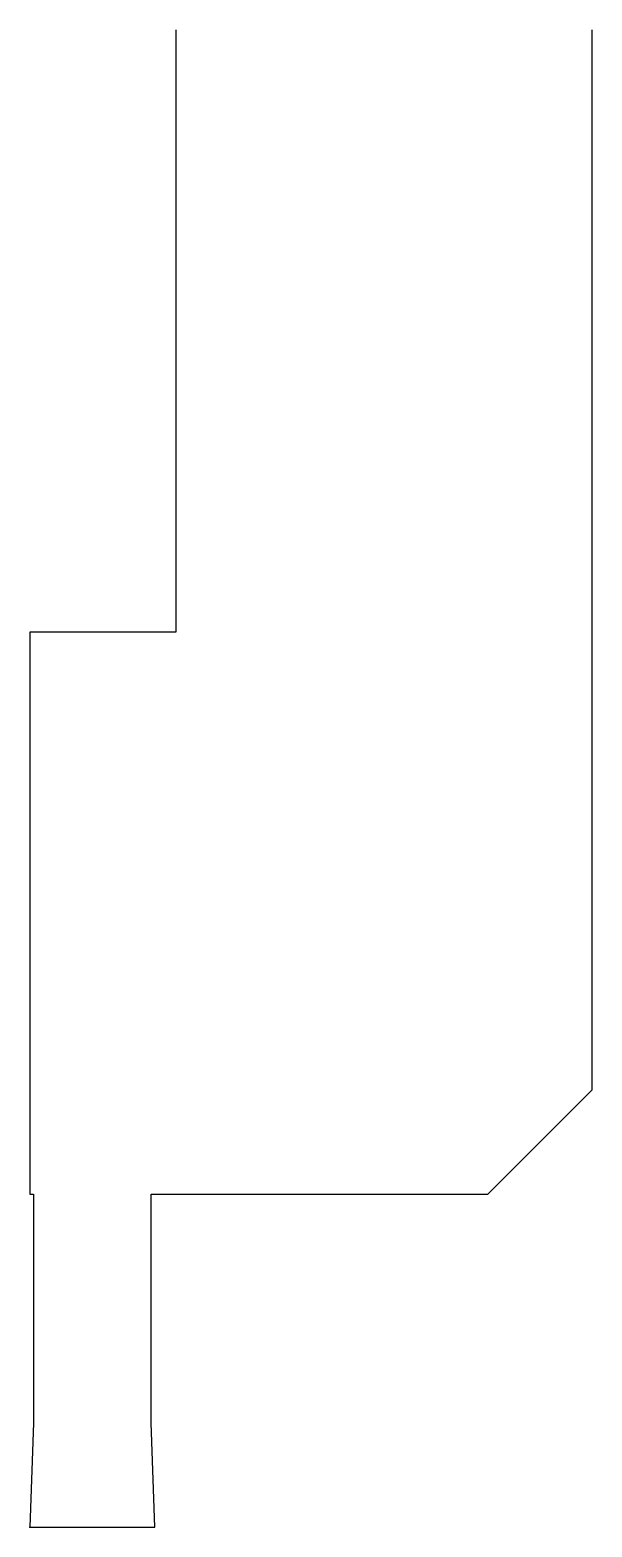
# Model space of a CAD drawing. Extents: x 0 to 27, y 0 to 71.9.
import ezdxf

# ---------------------------------------------------------------- set-up
doc = ezdxf.new("R2010")
doc.units = 0
doc.layers.add('1-1___', color=7, linetype='CONTINUOUS')

msp = doc.modelspace()

# ---------------------------------------------------------------- linework, layer by layer
at = {"layer": '1-1___', "color": 7, "linetype": 'CONTINUOUS'}
for p, q in [((7, 71.931), (7, 43)), ((27, 21), (27, 71.931)), ((7, 43), (0, 43)), ((0, 43), (0, 16)), ((22, 16), (27, 21)), ((0, 16), (0.175, 16)), ((0.175, 16), (0.175, 5)), ((5.825, 5), (5.825, 16)), ((5.825, 16), (22, 16)), ((0.175, 5), (0, 0)), ((6, 0), (5.825, 5)), ((0, 0), (6, 0))]:
    msp.add_line(p, q, dxfattribs=at)
at = {"layer": '1-1___', "color": 1, "linetype": 'CONTINUOUS'}
msp.add_point((0, 0), dxfattribs=at)

doc.saveas('drawing.dxf')
